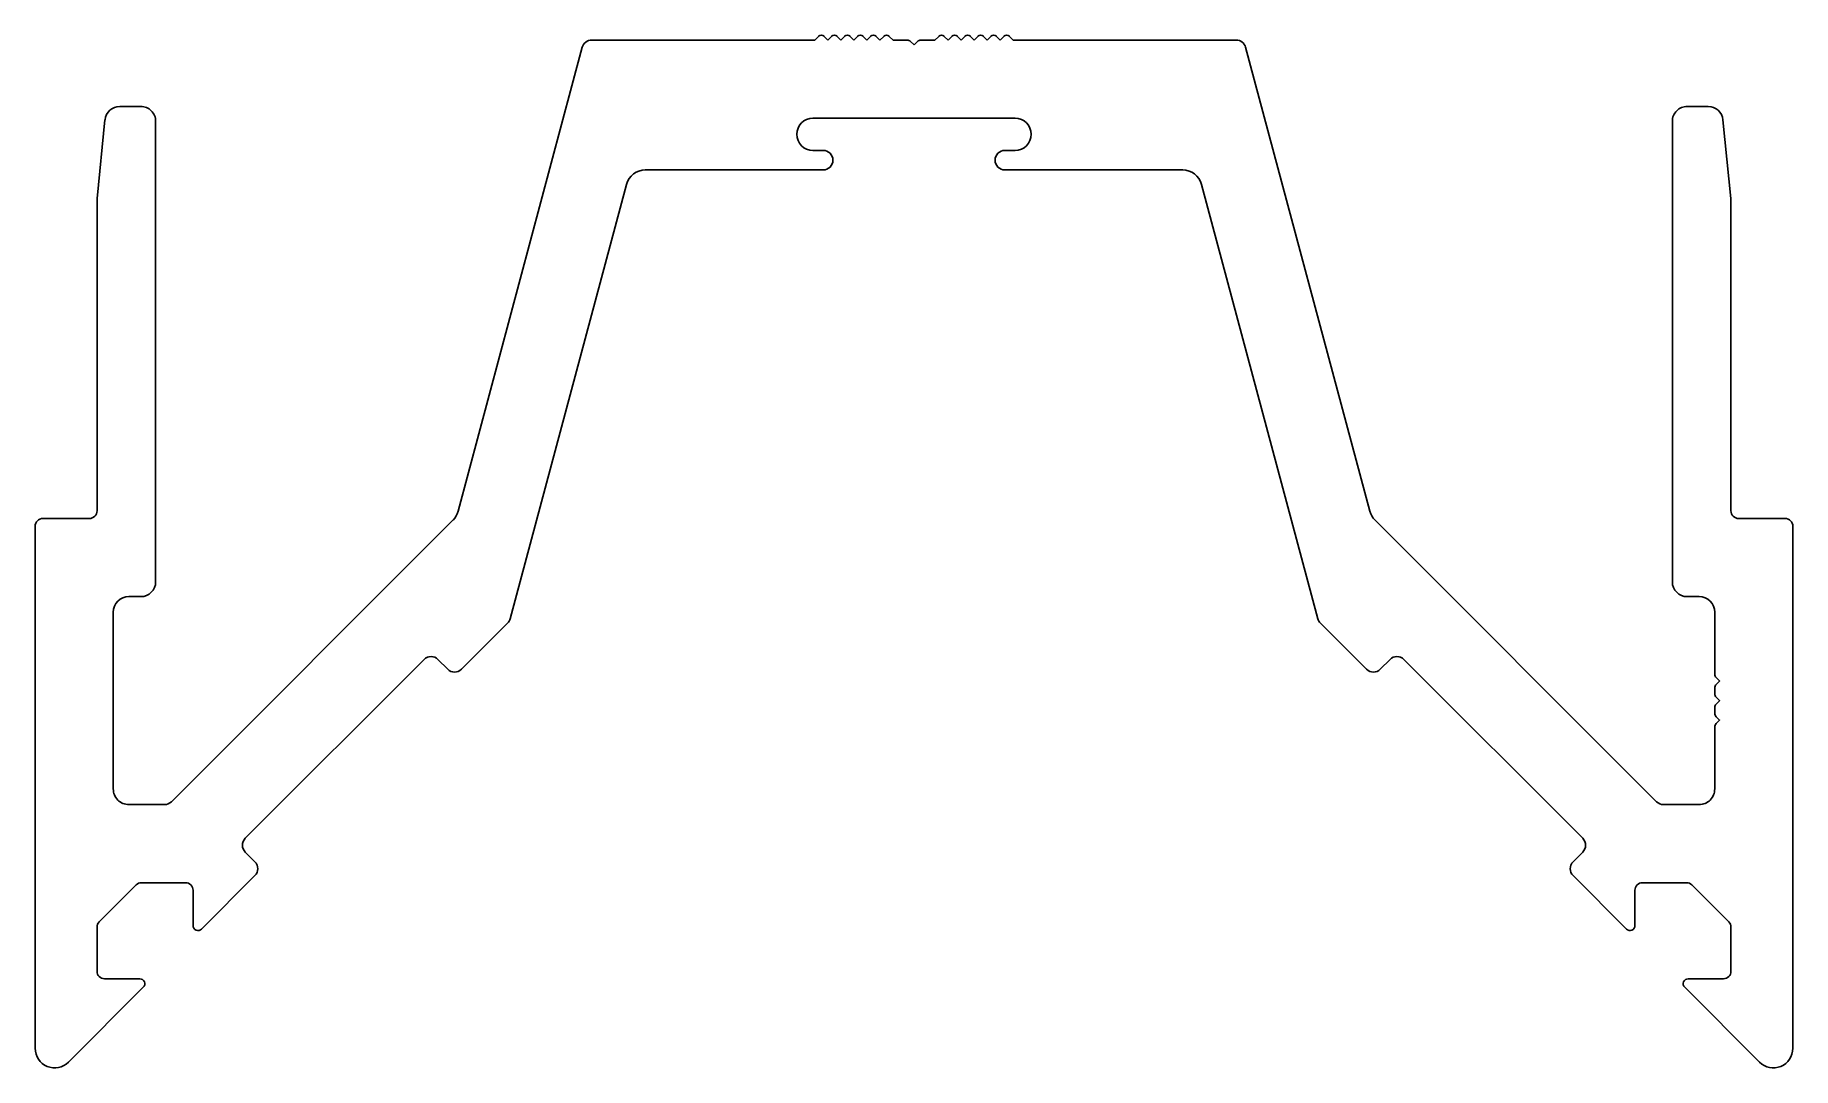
# Model space of a CAD drawing. Extents: x -44.8 to 45.2, y 1.2 to 54.
import ezdxf

# ---------------------------------------------------------------- set-up
doc = ezdxf.new("R2010")
doc.units = 0
doc.layers.add('1', color=7, linetype='CONTINUOUS')

msp = doc.modelspace()

# ---------------------------------------------------------------- linework, layer by layer
at = {"layer": '1', "color": 7, "linetype": 'CONTINUOUS'}
for p, q in [((-23.174, 29.672), (-16.811, 53.421)), ((-16.328, 53.792), (-4.912, 53.792)), ((-4.912, 53.792), (-4.722, 53.982)), ((-4.434, 53.982), (-4.244, 53.792)), ((-4.244, 53.792), (-4.053, 53.982)), ((-3.766, 53.982), (-3.576, 53.792)), ((-3.576, 53.792), (-3.385, 53.982)), ((-3.098, 53.982), (-2.907, 53.792)), ((-2.907, 53.792), (-2.717, 53.982)), ((-2.429, 53.982), (-2.239, 53.792)), ((-2.239, 53.792), (-2.048, 53.982)), ((-1.761, 53.982), (-1.571, 53.792)), ((-1.571, 53.792), (-1.38, 53.982)), ((-1.093, 53.982), (-0.902, 53.792)), ((-0.902, 53.792), (-0.162, 53.792)), ((-0.019, 53.732), (0.172, 53.542)), ((0.172, 53.542), (0.362, 53.732)), ((0.506, 53.792), (1.246, 53.792)), ((1.246, 53.792), (1.437, 53.982)), ((1.724, 53.982), (1.914, 53.792)), ((1.914, 53.792), (2.105, 53.982)), ((2.392, 53.982), (2.583, 53.792)), ((2.583, 53.792), (2.773, 53.982)), ((3.061, 53.982), (3.251, 53.792)), ((3.251, 53.792), (3.442, 53.982)), ((3.729, 53.982), (3.919, 53.792)), ((3.919, 53.792), (4.11, 53.982)), ((4.397, 53.982), (4.588, 53.792)), ((4.588, 53.792), (4.778, 53.982)), ((5.066, 53.982), (5.256, 53.792)), ((5.256, 53.792), (16.671, 53.792)), ((17.154, 53.421), (23.518, 29.672)), ((-41.654, 45.682), (-41.252, 49.708)), ((-40.495, 50.392), (-39.418, 50.392)), ((-38.658, 49.632), (-38.658, 26.061)), ((5.347, 49.792), (-5.003, 49.792)), ((39.002, 26.061), (39.002, 49.632)), ((39.762, 50.392), (40.839, 50.392)), ((41.595, 49.708), (41.998, 45.682)), ((-5.003, 48.142), (-4.478, 48.142)), ((4.822, 48.142), (5.347, 48.142)), ((-4.478, 47.142), (-13.585, 47.142)), ((13.929, 47.142), (4.822, 47.142)), ((-14.551, 46.401), (-20.507, 24.171)), ((20.851, 24.171), (14.894, 46.401)), ((-41.658, 29.701), (-41.658, 45.607)), ((42.002, 45.607), (42.002, 29.701)), ((-44.828, 2.182), (-44.828, 28.901)), ((-44.428, 29.301), (-42.058, 29.301)), ((-37.855, 14.802), (-23.433, 29.224)), ((23.777, 29.224), (38.198, 14.802)), ((42.402, 29.301), (44.772, 29.301)), ((45.172, 28.901), (45.172, 2.182)), ((-39.418, 25.301), (-40.028, 25.301)), ((40.372, 25.301), (39.762, 25.301)), ((-40.828, 24.501), (-40.828, 15.456)), ((41.172, 21.332), (41.172, 24.501)), ((-20.637, 23.947), (-22.996, 21.587)), ((23.34, 21.587), (20.98, 23.947)), ((-24.912, 22.088), (-34.069, 12.931)), ((-23.703, 21.587), (-24.205, 22.088)), ((24.548, 22.088), (24.047, 21.587)), ((34.413, 12.931), (25.256, 22.088)), ((41.416, 20.984), (41.245, 21.155)), ((41.245, 20.802), (41.416, 20.973)), ((41.172, 20.332), (41.172, 20.625)), ((41.416, 19.984), (41.245, 20.155)), ((41.245, 19.802), (41.416, 19.973)), ((41.172, 19.332), (41.172, 19.625)), ((41.172, 19.625), (41.172, 19.332)), ((41.172, 19.332), (41.172, 19.625)), ((41.172, 19.625), (41.172, 19.332)), ((41.172, 19.332), (41.172, 19.625)), ((41.416, 18.984), (41.245, 19.155)), ((41.245, 18.802), (41.416, 18.973)), ((41.172, 15.456), (41.172, 18.625)), ((41.172, 18.625), (41.172, 18.625)), ((41.172, 18.625), (41.172, 18.625)), ((41.172, 18.625), (41.172, 18.625)), ((41.172, 15.456), (41.172, 15.456)), ((-40.028, 14.656), (-38.208, 14.656)), ((38.552, 14.656), (40.372, 14.656)), ((-34.069, 12.224), (-33.574, 11.729)), ((33.918, 11.729), (34.413, 12.224)), ((-33.574, 11.022), (-36.308, 8.288)), ((36.652, 8.288), (33.918, 11.022)), ((-39.655, 10.544), (-41.546, 8.653)), ((-37.123, 10.656), (-39.386, 10.656)), ((-36.742, 8.467), (-36.742, 10.275)), ((37.086, 10.275), (37.086, 8.467)), ((39.73, 10.656), (37.467, 10.656)), ((41.89, 8.653), (39.999, 10.544)), ((-41.658, 8.384), (-41.658, 6.121)), ((42.002, 6.121), (42.002, 8.384)), ((-41.277, 5.74), (-39.469, 5.74)), ((39.813, 5.74), (41.621, 5.74)), ((-39.29, 5.306), (-43.121, 1.475)), ((43.465, 1.475), (39.633, 5.306))]:
    msp.add_line(p, q, dxfattribs=at)
for centre, radius, start, end in [((-4.578, 53.839), 0.203, 45, 135), ((-3.91, 53.839), 0.203, 45, 135), ((-3.241, 53.839), 0.203, 45, 135), ((-2.573, 53.839), 0.203, 45, 135), ((-1.905, 53.839), 0.203, 45, 135), ((-1.236, 53.839), 0.203, 45, 135), ((1.58, 53.839), 0.203, 45, 135), ((2.249, 53.839), 0.203, 45, 135), ((2.917, 53.839), 0.203, 45, 135), ((3.585, 53.839), 0.203, 45, 135), ((4.254, 53.839), 0.203, 45, 135), ((4.922, 53.839), 0.203, 45, 135), ((-16.328, 53.292), 0.5, 90, 165), ((-0.162, 53.589), 0.203, 45, 90), ((0.506, 53.589), 0.203, 90, 135), ((16.671, 53.292), 0.5, 15, 90), ((-40.495, 49.632), 0.76, 90.00016, 174.28941), ((-39.418, 49.632), 0.76, 360, 90.00016), ((-5.003, 48.967), 0.825, 90, 270), ((5.347, 48.967), 0.825, 270, 90), ((39.762, 49.632), 0.76, 89.99984, 180), ((40.839, 49.632), 0.76, 5.71059, 89.99984), ((-4.478, 47.642), 0.5, 270, 90), ((4.822, 47.642), 0.5, 90, 270), ((-13.585, 46.142), 1, 90, 165), ((13.929, 46.142), 1, 15, 90), ((-40.898, 45.607), 0.76, 174.28941, 180), ((41.242, 45.607), 0.76, 0, 5.71059), ((-42.058, 29.701), 0.4, 270, 360), ((42.402, 29.701), 0.4, 180, 270), ((-44.428, 28.901), 0.4, 90, 180), ((-24.14, 29.931), 1, 315, 345), ((24.484, 29.931), 1, 195, 225), ((44.772, 28.901), 0.4, 0, 90), ((-40.028, 24.501), 0.8, 90, 180), ((-39.418, 26.061), 0.76, 270, 360), ((39.762, 26.061), 0.76, 180, 270), ((40.372, 24.501), 0.8, 0, 90), ((-20.99, 24.3), 0.5, 315, 345), ((21.334, 24.3), 0.5, 195, 225), ((-24.558, 21.735), 0.5, 45, 135), ((24.902, 21.735), 0.5, 45, 135), ((-23.35, 21.941), 0.5, 225, 315), ((23.694, 21.941), 0.5, 225, 315), ((41.422, 21.332), 0.25, 180, 225), ((41.422, 20.625), 0.25, 135, 180), ((41.411, 20.978), 0.008, 315, 45), ((41.422, 20.332), 0.25, 180, 225), ((41.422, 19.625), 0.25, 135, 180), ((41.411, 19.979), 0.008, 315, 45), ((41.422, 19.332), 0.25, 180, 225), ((41.411, 18.979), 0.008, 315, 45), ((41.422, 18.625), 0.25, 135, 180), ((-40.028, 15.456), 0.8, 180, 270.00002), ((40.372, 15.456), 0.8, 269.99998, 360), ((-38.208, 15.156), 0.5, 270.00002, 315), ((38.552, 15.156), 0.5, 225, 269.99998), ((-33.715, 12.577), 0.5, 135, 225), ((34.059, 12.577), 0.5, 315, 45), ((-33.928, 11.375), 0.5, 315, 45), ((34.271, 11.375), 0.5, 135, 225), ((-39.386, 10.275), 0.381, 89.99987, 134.99978), ((-37.123, 10.275), 0.381, 359.99996, 90.00004), ((37.467, 10.275), 0.381, 89.99996, 180.00004), ((39.73, 10.275), 0.381, 45.00022, 90.00013), ((-41.277, 8.384), 0.381, 135.00014, 180.00006), ((-36.488, 8.467), 0.254, 180, 315), ((36.832, 8.467), 0.254, 225, 360), ((41.621, 8.384), 0.381, 359.99994, 44.99986), ((-41.277, 6.121), 0.381, 179.99996, 270.00004), ((-39.469, 5.486), 0.254, 314.99998, 90.00004), ((39.813, 5.486), 0.254, 89.99996, 225.00002), ((41.621, 6.121), 0.381, 269.99996, 0.00004), ((-43.828, 2.182), 1, 180, 315), ((44.172, 2.182), 1, 225, 0)]:
    msp.add_arc(centre, radius, start, end, dxfattribs=at)

doc.saveas('drawing.dxf')
